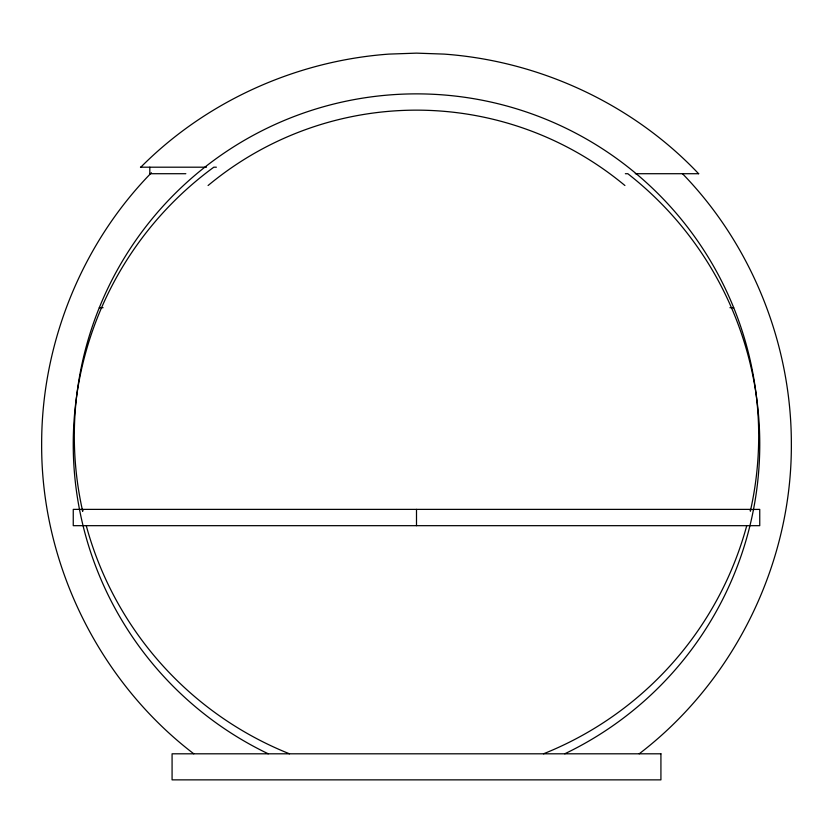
<?xml version="1.0" encoding="UTF-8"?>
<svg xmlns="http://www.w3.org/2000/svg" width="833" height="833" viewBox="0 0 833 833"><rect width="100%" height="100%" fill="white"/><g stroke="black" fill="none" stroke-linecap="round" stroke-linejoin="round"><path stroke-width="1.25" d="M750.71 509.494L759.748 509.38L759.748 525.675L73.252 525.675L73.252 509.38L82.259 509.38L82.654 511.17A342.186 342.186 0 0 1 416.5 93.869A342.186 342.186 0 0 1 750.346 511.17L750.346 509.38L82.654 509.38L82.654 511.17M151.429 172.754C81.374 244.402 41.463 344.081 41.65 444.197C41.067 563.608 98.908 681.311 193.797 753.803M140.798 167.194C206.324 101.189 296.256 60.799 388.907 54.103L416.5 53.135L444.093 54.103C539.794 60.976 632.57 103.958 698.606 173.712M639.203 753.803C734.092 681.311 791.933 563.608 791.35 444.197C791.537 344.508 751.97 245.256 682.466 173.681M140.454 167.194L206.49 167.194M216.372 167.194L213.8 167.194A343.248 343.248 0 0 0 268.268 753.803M185.832 173.712L149.815 173.712L149.815 167.194M625.354 173.712L627.822 173.712A343.248 343.248 0 0 1 564.732 753.803M635.287 173.712L698.731 173.712M99.294 307.71L103.073 307.71M729.927 307.71L733.706 307.71M416.5 509.38L416.5 525.675M746.743 525.675A342.186 342.186 0 0 1 543.501 753.803M289.499 753.803A342.186 342.186 0 0 1 86.257 525.675M208.083 185.509A325.89 325.89 0 0 1 624.917 185.509M660.923 753.803L172.077 753.803L172.077 779.865L660.923 779.865L660.923 753.803"/></g></svg>
